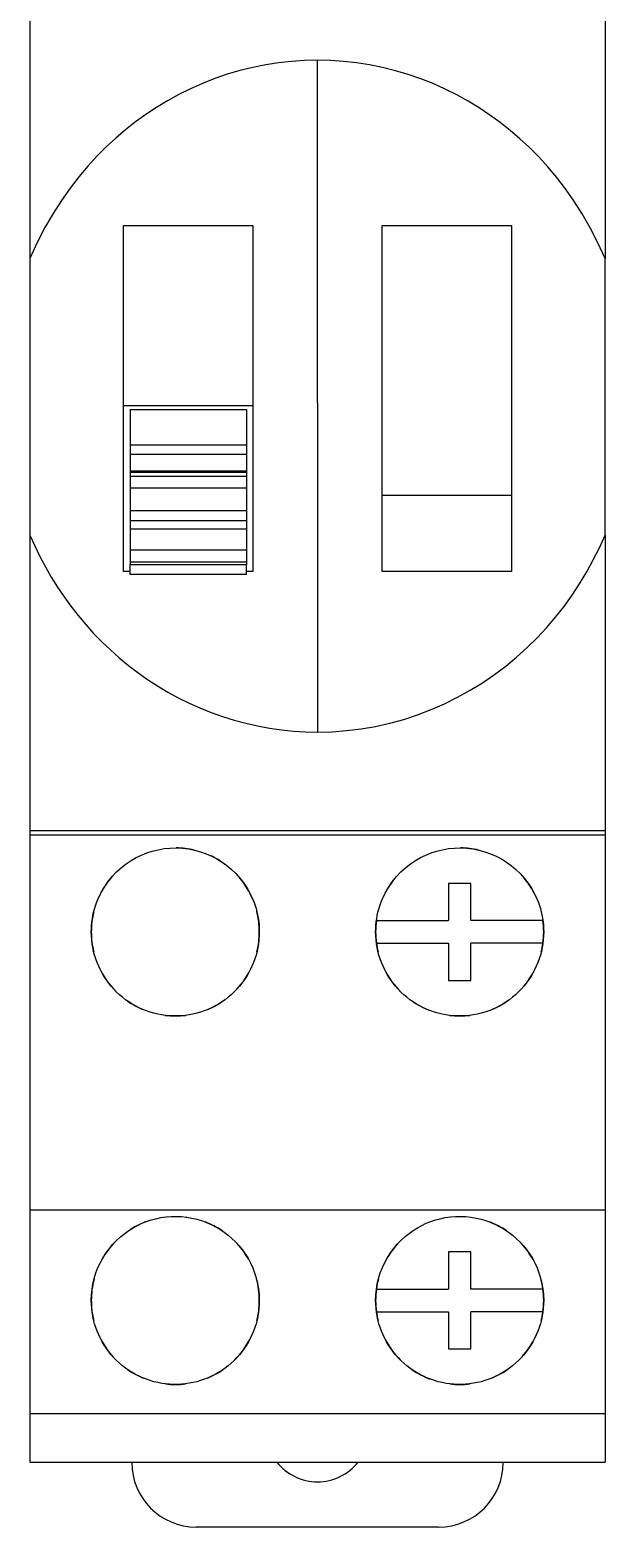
# Model space of a CAD drawing. Header units: millimetres. Extents: x 1019 to 1519, y 1262 to 1448.
# Drawn here: x 1229.064 to 1230.844, y 1263.602 to 1268.233 of the extents above; entities that cross this region are included whole.
import ezdxf

# ---------------------------------------------------------------- set-up
doc = ezdxf.new("R2010")
doc.units = ezdxf.units.MM

msp = doc.modelspace()

# ---------------------------------------------------------------- linework, layer by layer
for p, q in [((1229.0643, 1268.3583), (1229.0643, 1267.5262)), ((1230.8443, 1268.3583), (1230.8443, 1267.5262)), ((1229.7144, 1268.1078), (1229.6752, 1268.0962)), ((1229.7541, 1268.1176), (1229.7144, 1268.1078)), ((1229.7941, 1268.1256), (1229.7541, 1268.1176)), ((1229.8341, 1268.1318), (1229.7941, 1268.1256)), ((1229.8741, 1268.1362), (1229.8341, 1268.1318)), ((1229.9142, 1268.1389), (1229.8741, 1268.1362)), ((1229.9543, 1268.1398), (1229.9142, 1268.1389)), ((1229.9947, 1268.1389), (1229.9543, 1268.1398)), ((1229.9543, 1267.08), (1229.9543, 1268.1398)), ((1230.035, 1268.1362), (1229.9947, 1268.1389)), ((1230.0753, 1268.1317), (1230.035, 1268.1362)), ((1230.1155, 1268.1254), (1230.0753, 1268.1317)), ((1230.1557, 1268.1173), (1230.1155, 1268.1254)), ((1230.1956, 1268.1074), (1230.1557, 1268.1173)), ((1230.2351, 1268.0957), (1230.1956, 1268.1074)), ((1229.5987, 1268.0681), (1229.5616, 1268.0516)), ((1229.6366, 1268.083), (1229.5987, 1268.0681)), ((1229.6752, 1268.0962), (1229.6366, 1268.083)), ((1230.2738, 1268.0823), (1230.2351, 1268.0957)), ((1230.3119, 1268.0673), (1230.2738, 1268.0823)), ((1230.3491, 1268.0507), (1230.3119, 1268.0673)), ((1229.4902, 1268.0144), (1229.4561, 1267.9937)), ((1229.5254, 1268.0337), (1229.4902, 1268.0144)), ((1229.5616, 1268.0516), (1229.5254, 1268.0337)), ((1230.3854, 1268.0326), (1230.3491, 1268.0507)), ((1230.4207, 1268.0131), (1230.3854, 1268.0326)), ((1230.4548, 1267.9923), (1230.4207, 1268.0131)), ((1229.4231, 1267.9719), (1229.3912, 1267.9488)), ((1229.4561, 1267.9937), (1229.4231, 1267.9719)), ((1230.4879, 1267.9703), (1230.4548, 1267.9923)), ((1230.5198, 1267.9471), (1230.4879, 1267.9703)), ((1229.3602, 1267.9245), (1229.33, 1267.8987)), ((1229.3912, 1267.9488), (1229.3602, 1267.9245)), ((1230.5508, 1267.9226), (1230.5198, 1267.9471)), ((1230.5809, 1267.8968), (1230.5508, 1267.9226)), ((1229.3006, 1267.8715), (1229.2717, 1267.8426)), ((1229.33, 1267.8987), (1229.3006, 1267.8715)), ((1230.6102, 1267.8695), (1230.5809, 1267.8968)), ((1229.2717, 1267.8426), (1229.2434, 1267.8118)), ((1230.6389, 1267.8405), (1230.6102, 1267.8695)), ((1230.6671, 1267.8097), (1230.6389, 1267.8405)), ((1229.2156, 1267.779), (1229.1884, 1267.7438)), ((1229.2434, 1267.8118), (1229.2156, 1267.779)), ((1230.6947, 1267.7769), (1230.6671, 1267.8097)), ((1229.1884, 1267.7438), (1229.1618, 1267.7061)), ((1230.7217, 1267.7419), (1230.6947, 1267.7769)), ((1230.7481, 1267.7044), (1230.7217, 1267.7419)), ((1229.1618, 1267.7061), (1229.1358, 1267.6657)), ((1230.7738, 1267.6642), (1230.7481, 1267.7044)), ((1229.1358, 1267.6657), (1229.1107, 1267.6222)), ((1230.7985, 1267.6211), (1230.7738, 1267.6642)), ((1229.1107, 1267.6222), (1229.0868, 1267.5758)), ((1229.3543, 1266.5583), (1229.3543, 1267.6283)), ((1229.3543, 1267.6283), (1229.7543, 1267.6283)), ((1229.7543, 1267.6283), (1229.7543, 1266.5583)), ((1230.1543, 1266.5583), (1230.1543, 1267.6283)), ((1230.1543, 1267.6283), (1230.5544, 1267.6283)), ((1230.5544, 1267.6283), (1230.5544, 1266.5583)), ((1230.8222, 1267.5751), (1230.7985, 1267.6211)), ((1229.0868, 1267.5758), (1229.0643, 1267.5262)), ((1230.8443, 1267.5262), (1230.8222, 1267.5751)), ((1229.0643, 1267.5262), (1229.0643, 1266.6708)), ((1230.8443, 1266.6708), (1230.8443, 1267.5262)), ((1229.3543, 1267.0718), (1229.7543, 1267.0718)), ((1229.3743, 1267.0595), (1229.7343, 1267.0595)), ((1229.3743, 1267.0595), (1229.3743, 1267.055)), ((1229.3743, 1267.055), (1229.3743, 1267.0505)), ((1229.3743, 1267.0505), (1229.3743, 1267.046)), ((1229.3743, 1267.046), (1229.3743, 1267.0415)), ((1229.3743, 1267.0415), (1229.3743, 1267.037)), ((1229.3743, 1267.037), (1229.3743, 1267.0326)), ((1229.7343, 1267.0595), (1229.7343, 1267.055)), ((1229.7343, 1267.055), (1229.7343, 1267.0505)), ((1229.7343, 1267.0505), (1229.7343, 1267.046)), ((1229.7343, 1267.046), (1229.7343, 1267.0415)), ((1229.7343, 1267.0415), (1229.7343, 1267.037)), ((1229.7343, 1267.037), (1229.7343, 1267.0326)), ((1229.9543, 1267.08), (1229.9543, 1266.0616)), ((1229.3743, 1267.0326), (1229.3743, 1267.0281)), ((1229.3743, 1267.0281), (1229.3743, 1267.0237)), ((1229.3743, 1267.0237), (1229.3743, 1267.0194)), ((1229.3743, 1267.0194), (1229.3743, 1267.0151)), ((1229.3743, 1267.0151), (1229.3743, 1267.0109)), ((1229.3743, 1267.0109), (1229.3743, 1267.0068)), ((1229.3743, 1267.0068), (1229.3743, 1267.0028)), ((1229.3743, 1267.0028), (1229.3743, 1266.9988)), ((1229.3743, 1266.9988), (1229.3743, 1266.995)), ((1229.3743, 1266.995), (1229.3743, 1266.9913)), ((1229.3743, 1266.9913), (1229.3743, 1266.9876)), ((1229.7343, 1267.0326), (1229.7343, 1267.0281)), ((1229.7343, 1267.0281), (1229.7343, 1267.0237)), ((1229.7343, 1267.0237), (1229.7343, 1267.0194)), ((1229.7343, 1267.0194), (1229.7343, 1267.0151)), ((1229.7343, 1267.0151), (1229.7343, 1267.0109)), ((1229.7343, 1267.0109), (1229.7343, 1267.0068)), ((1229.7343, 1267.0068), (1229.7343, 1267.0028)), ((1229.7343, 1267.0028), (1229.7343, 1266.9988)), ((1229.7343, 1266.9988), (1229.7343, 1266.995)), ((1229.7343, 1266.995), (1229.7343, 1266.9913)), ((1229.7343, 1266.9913), (1229.7343, 1266.9876)), ((1229.3743, 1266.9876), (1229.3743, 1266.9841)), ((1229.3743, 1266.9841), (1229.3743, 1266.9808)), ((1229.3743, 1266.9808), (1229.3743, 1266.9775)), ((1229.3743, 1266.9775), (1229.3743, 1266.9745)), ((1229.3743, 1266.9745), (1229.3743, 1266.9715)), ((1229.3743, 1266.9715), (1229.3743, 1266.9688)), ((1229.3743, 1266.9688), (1229.3743, 1266.9662)), ((1229.3743, 1266.9662), (1229.3743, 1266.9637)), ((1229.3743, 1266.9637), (1229.3743, 1266.9615)), ((1229.3743, 1266.9615), (1229.3743, 1266.9594)), ((1229.3743, 1266.9594), (1229.3743, 1266.9575)), ((1229.3743, 1266.9575), (1229.3743, 1266.9558)), ((1229.3743, 1266.9558), (1229.3743, 1266.9542)), ((1229.3743, 1266.9542), (1229.3743, 1266.9529)), ((1229.3743, 1266.9529), (1229.3743, 1266.9518)), ((1229.3743, 1266.9518), (1229.3743, 1266.9508)), ((1229.3743, 1266.9508), (1229.3743, 1266.9501)), ((1229.3743, 1266.9501), (1229.3743, 1266.9496)), ((1229.3743, 1266.9496), (1229.7343, 1266.9496)), ((1229.3743, 1266.9496), (1229.3743, 1266.9216)), ((1229.7343, 1266.9876), (1229.7343, 1266.9841)), ((1229.7343, 1266.9841), (1229.7343, 1266.9808)), ((1229.7343, 1266.9808), (1229.7343, 1266.9775)), ((1229.7343, 1266.9775), (1229.7343, 1266.9745)), ((1229.7343, 1266.9745), (1229.7343, 1266.9715)), ((1229.7343, 1266.9715), (1229.7343, 1266.9688)), ((1229.7343, 1266.9688), (1229.7343, 1266.9662)), ((1229.7343, 1266.9662), (1229.7343, 1266.9637)), ((1229.7343, 1266.9637), (1229.7343, 1266.9615)), ((1229.7343, 1266.9615), (1229.7343, 1266.9594)), ((1229.7343, 1266.9594), (1229.7343, 1266.9575)), ((1229.7343, 1266.9575), (1229.7343, 1266.9558)), ((1229.7343, 1266.9558), (1229.7343, 1266.9542)), ((1229.7343, 1266.9542), (1229.7343, 1266.9529)), ((1229.7343, 1266.9529), (1229.7343, 1266.9518)), ((1229.7343, 1266.9518), (1229.7343, 1266.9508)), ((1229.7343, 1266.9508), (1229.7343, 1266.9501)), ((1229.7343, 1266.9501), (1229.7343, 1266.9496)), ((1229.7343, 1266.9496), (1229.7343, 1266.9216)), ((1229.3743, 1266.9216), (1229.7343, 1266.9216)), ((1229.3743, 1266.9216), (1229.3743, 1266.8694)), ((1229.7343, 1266.9216), (1229.7343, 1266.8694)), ((1229.3743, 1266.8694), (1229.3743, 1266.866)), ((1229.3743, 1266.8694), (1229.7343, 1266.8694)), ((1229.3743, 1266.866), (1229.3743, 1266.8658)), ((1229.3743, 1266.866), (1229.7343, 1266.866)), ((1229.3743, 1266.8658), (1229.3743, 1266.8656)), ((1229.3743, 1266.8656), (1229.3743, 1266.8653)), ((1229.3743, 1266.8653), (1229.3743, 1266.865)), ((1229.3743, 1266.865), (1229.3743, 1266.8646)), ((1229.3743, 1266.8646), (1229.3743, 1266.8641)), ((1229.3743, 1266.8641), (1229.3743, 1266.8636)), ((1229.3743, 1266.8636), (1229.3743, 1266.863)), ((1229.3743, 1266.863), (1229.3743, 1266.8624)), ((1229.3743, 1266.8624), (1229.3743, 1266.8617)), ((1229.3743, 1266.8617), (1229.3743, 1266.8609)), ((1229.3743, 1266.8609), (1229.3743, 1266.8601)), ((1229.3743, 1266.8601), (1229.3743, 1266.8593)), ((1229.3743, 1266.8593), (1229.3743, 1266.8584)), ((1229.3743, 1266.8584), (1229.3743, 1266.8575)), ((1229.3743, 1266.8575), (1229.3743, 1266.8565)), ((1229.3743, 1266.8565), (1229.3743, 1266.8555)), ((1229.3743, 1266.8555), (1229.3743, 1266.8544)), ((1229.3743, 1266.8544), (1229.3743, 1266.8533)), ((1229.3743, 1266.8533), (1229.3743, 1266.8516)), ((1229.3743, 1266.8533), (1229.7343, 1266.8533)), ((1229.3743, 1266.8516), (1229.3743, 1266.8498)), ((1229.7343, 1266.8694), (1229.7343, 1266.866)), ((1229.7343, 1266.866), (1229.7343, 1266.8658)), ((1229.7343, 1266.8658), (1229.7343, 1266.8656)), ((1229.7343, 1266.8656), (1229.7343, 1266.8653)), ((1229.7343, 1266.8653), (1229.7343, 1266.865)), ((1229.7343, 1266.865), (1229.7343, 1266.8646)), ((1229.7343, 1266.8646), (1229.7343, 1266.8641)), ((1229.7343, 1266.8641), (1229.7343, 1266.8636)), ((1229.7343, 1266.8636), (1229.7343, 1266.863)), ((1229.7343, 1266.863), (1229.7343, 1266.8624)), ((1229.7343, 1266.8624), (1229.7343, 1266.8617)), ((1229.7343, 1266.8617), (1229.7343, 1266.8609)), ((1229.7343, 1266.8609), (1229.7343, 1266.8601)), ((1229.7343, 1266.8601), (1229.7343, 1266.8593)), ((1229.7343, 1266.8593), (1229.7343, 1266.8584)), ((1229.7343, 1266.8584), (1229.7343, 1266.8575)), ((1229.7343, 1266.8575), (1229.7343, 1266.8565)), ((1229.7343, 1266.8565), (1229.7343, 1266.8555)), ((1229.7343, 1266.8555), (1229.7343, 1266.8544)), ((1229.7343, 1266.8544), (1229.7343, 1266.8533)), ((1229.7343, 1266.8533), (1229.7343, 1266.8516)), ((1229.7343, 1266.8516), (1229.7343, 1266.8498)), ((1229.3743, 1266.8498), (1229.3743, 1266.8479)), ((1229.3743, 1266.8479), (1229.3743, 1266.8459)), ((1229.3743, 1266.8459), (1229.3743, 1266.8439)), ((1229.3743, 1266.8439), (1229.3743, 1266.8419)), ((1229.3743, 1266.8419), (1229.3743, 1266.8398)), ((1229.3743, 1266.8398), (1229.3743, 1266.8378)), ((1229.3743, 1266.8378), (1229.3743, 1266.8357)), ((1229.3743, 1266.8357), (1229.3743, 1266.8336)), ((1229.3743, 1266.8336), (1229.3743, 1266.8316)), ((1229.3743, 1266.8316), (1229.3743, 1266.8295)), ((1229.3743, 1266.8295), (1229.3743, 1266.8275)), ((1229.3743, 1266.8275), (1229.3743, 1266.8256)), ((1229.3743, 1266.8256), (1229.3743, 1266.8237)), ((1229.3743, 1266.8237), (1229.3743, 1266.8218)), ((1229.3743, 1266.8218), (1229.3743, 1266.82)), ((1229.3743, 1266.82), (1229.3743, 1266.8183)), ((1229.3743, 1266.8183), (1229.3743, 1266.8167)), ((1229.3743, 1266.8167), (1229.3743, 1266.7474)), ((1229.3743, 1266.8167), (1229.7343, 1266.8167)), ((1229.7343, 1266.8498), (1229.7343, 1266.8479)), ((1229.7343, 1266.8479), (1229.7343, 1266.8459)), ((1229.7343, 1266.8459), (1229.7343, 1266.8439)), ((1229.7343, 1266.8439), (1229.7343, 1266.8419)), ((1229.7343, 1266.8419), (1229.7343, 1266.8398)), ((1229.7343, 1266.8398), (1229.7343, 1266.8378)), ((1229.7343, 1266.8378), (1229.7343, 1266.8357)), ((1229.7343, 1266.8357), (1229.7343, 1266.8336)), ((1229.7343, 1266.8336), (1229.7343, 1266.8316)), ((1229.7343, 1266.8316), (1229.7343, 1266.8295)), ((1229.7343, 1266.8295), (1229.7343, 1266.8275)), ((1229.7343, 1266.8275), (1229.7343, 1266.8256)), ((1229.7343, 1266.8256), (1229.7343, 1266.8237)), ((1229.7343, 1266.8237), (1229.7343, 1266.8218)), ((1229.7343, 1266.8218), (1229.7343, 1266.82)), ((1229.7343, 1266.82), (1229.7343, 1266.8183)), ((1229.7343, 1266.8183), (1229.7343, 1266.8167)), ((1229.7343, 1266.8167), (1229.7343, 1266.7474)), ((1230.5544, 1266.7933), (1230.1543, 1266.7933)), ((1229.3743, 1266.7474), (1229.3743, 1266.7164)), ((1229.3743, 1266.7474), (1229.7343, 1266.7474)), ((1229.3743, 1266.7164), (1229.3743, 1266.7144)), ((1229.3743, 1266.7164), (1229.7343, 1266.7164)), ((1229.3743, 1266.7144), (1229.3743, 1266.7123)), ((1229.7343, 1266.7474), (1229.7343, 1266.7164)), ((1229.7343, 1266.7164), (1229.7343, 1266.7144)), ((1229.7343, 1266.7144), (1229.7343, 1266.7123)), ((1229.0643, 1266.6708), (1229.0643, 1265.7575)), ((1229.0643, 1266.6708), (1229.0792, 1266.6375)), ((1229.3743, 1266.7123), (1229.3743, 1266.7103)), ((1229.3743, 1266.7103), (1229.3743, 1266.7084)), ((1229.3743, 1266.7084), (1229.3743, 1266.7064)), ((1229.3743, 1266.7064), (1229.3743, 1266.7046)), ((1229.3743, 1266.7046), (1229.3743, 1266.7028)), ((1229.3743, 1266.7028), (1229.3743, 1266.7011)), ((1229.3743, 1266.7011), (1229.3743, 1266.6995)), ((1229.3743, 1266.6995), (1229.3743, 1266.698)), ((1229.3743, 1266.698), (1229.3743, 1266.6966)), ((1229.3743, 1266.6966), (1229.3743, 1266.6953)), ((1229.3743, 1266.6953), (1229.3743, 1266.6941)), ((1229.3743, 1266.6941), (1229.3743, 1266.6931)), ((1229.3743, 1266.6931), (1229.3743, 1266.6921)), ((1229.3743, 1266.6921), (1229.3743, 1266.6913)), ((1229.3743, 1266.6913), (1229.3743, 1266.6906)), ((1229.3743, 1266.6906), (1229.3743, 1266.6901)), ((1229.3743, 1266.6901), (1229.3743, 1266.6897)), ((1229.3743, 1266.6897), (1229.3743, 1266.6249)), ((1229.3743, 1266.6897), (1229.7343, 1266.6897)), ((1229.7343, 1266.7123), (1229.7343, 1266.7103)), ((1229.7343, 1266.7103), (1229.7343, 1266.7084)), ((1229.7343, 1266.7084), (1229.7343, 1266.7064)), ((1229.7343, 1266.7064), (1229.7343, 1266.7046)), ((1229.7343, 1266.7046), (1229.7343, 1266.7028)), ((1229.7343, 1266.7028), (1229.7343, 1266.7011)), ((1229.7343, 1266.7011), (1229.7343, 1266.6995)), ((1229.7343, 1266.6995), (1229.7343, 1266.698)), ((1229.7343, 1266.698), (1229.7343, 1266.6966)), ((1229.7343, 1266.6966), (1229.7343, 1266.6953)), ((1229.7343, 1266.6953), (1229.7343, 1266.6941)), ((1229.7343, 1266.6941), (1229.7343, 1266.6931)), ((1229.7343, 1266.6931), (1229.7343, 1266.6921)), ((1229.7343, 1266.6921), (1229.7343, 1266.6913)), ((1229.7343, 1266.6913), (1229.7343, 1266.6906)), ((1229.7343, 1266.6906), (1229.7343, 1266.6901)), ((1229.7343, 1266.6901), (1229.7343, 1266.6897)), ((1229.7343, 1266.6897), (1229.7343, 1266.6249)), ((1230.8269, 1266.6319), (1230.8443, 1266.6708)), ((1230.8443, 1266.6708), (1230.8443, 1265.7575)), ((1229.0792, 1266.6375), (1229.0951, 1266.6048)), ((1229.3743, 1266.6249), (1229.3743, 1266.6231)), ((1229.3743, 1266.6249), (1229.7343, 1266.6249)), ((1229.3743, 1266.6231), (1229.3743, 1266.6212)), ((1229.3743, 1266.6212), (1229.3743, 1266.6192)), ((1229.7343, 1266.6249), (1229.7343, 1266.6231)), ((1229.7343, 1266.6231), (1229.7343, 1266.6212)), ((1229.7343, 1266.6212), (1229.7343, 1266.6192)), ((1230.8079, 1266.5938), (1230.8269, 1266.6319)), ((1229.0951, 1266.6048), (1229.1121, 1266.5726)), ((1229.3743, 1266.6192), (1229.3743, 1266.6172)), ((1229.3743, 1266.6172), (1229.3743, 1266.6152)), ((1229.3743, 1266.6152), (1229.3743, 1266.6131)), ((1229.3743, 1266.6131), (1229.3743, 1266.6111)), ((1229.3743, 1266.6111), (1229.3743, 1266.609)), ((1229.3743, 1266.609), (1229.3743, 1266.6069)), ((1229.3743, 1266.6069), (1229.3743, 1266.6049)), ((1229.3743, 1266.6049), (1229.3743, 1266.6028)), ((1229.3743, 1266.6028), (1229.3743, 1266.6008)), ((1229.3743, 1266.6008), (1229.3743, 1266.5989)), ((1229.3743, 1266.5989), (1229.3743, 1266.597)), ((1229.3743, 1266.597), (1229.3743, 1266.5951)), ((1229.3743, 1266.5951), (1229.3743, 1266.5933)), ((1229.3743, 1266.5933), (1229.3743, 1266.5916)), ((1229.3743, 1266.5916), (1229.3743, 1266.59)), ((1229.3743, 1266.59), (1229.3743, 1266.5885)), ((1229.3743, 1266.5885), (1229.3743, 1266.5876)), ((1229.3743, 1266.5885), (1229.7343, 1266.5885)), ((1229.3743, 1266.5876), (1229.3743, 1266.5867)), ((1229.3743, 1266.5867), (1229.3743, 1266.5859)), ((1229.3743, 1266.5859), (1229.3743, 1266.5851)), ((1229.3743, 1266.5851), (1229.3743, 1266.5843)), ((1229.3743, 1266.5843), (1229.3743, 1266.5836)), ((1229.3743, 1266.5836), (1229.3743, 1266.583)), ((1229.3743, 1266.583), (1229.3743, 1266.5824)), ((1229.3743, 1266.5824), (1229.3743, 1266.5819)), ((1229.3743, 1266.5819), (1229.3743, 1266.5815)), ((1229.3743, 1266.5815), (1229.3743, 1266.5811)), ((1229.3743, 1266.5811), (1229.3743, 1266.5807)), ((1229.3743, 1266.5807), (1229.3743, 1266.5804)), ((1229.3743, 1266.5804), (1229.3743, 1266.5802)), ((1229.3743, 1266.5802), (1229.3743, 1266.5801)), ((1229.3743, 1266.5801), (1229.3743, 1266.58)), ((1229.3743, 1266.5491), (1229.3743, 1266.58)), ((1229.3743, 1266.58), (1229.3743, 1266.58)), ((1229.3743, 1266.58), (1229.4193, 1266.58)), ((1229.4193, 1266.58), (1229.4643, 1266.58)), ((1229.4643, 1266.58), (1229.5093, 1266.58)), ((1229.5093, 1266.58), (1229.5543, 1266.58)), ((1229.5543, 1266.58), (1229.5993, 1266.58)), ((1229.5993, 1266.58), (1229.6443, 1266.58)), ((1229.6443, 1266.58), (1229.6893, 1266.58)), ((1229.6893, 1266.58), (1229.7343, 1266.58)), ((1229.7343, 1266.6192), (1229.7343, 1266.6172)), ((1229.7343, 1266.6172), (1229.7343, 1266.6152)), ((1229.7343, 1266.6152), (1229.7343, 1266.6131)), ((1229.7343, 1266.6131), (1229.7343, 1266.6111)), ((1229.7343, 1266.6111), (1229.7343, 1266.609)), ((1229.7343, 1266.609), (1229.7343, 1266.6069)), ((1229.7343, 1266.6069), (1229.7343, 1266.6049)), ((1229.7343, 1266.6049), (1229.7343, 1266.6028)), ((1229.7343, 1266.6028), (1229.7343, 1266.6008)), ((1229.7343, 1266.6008), (1229.7343, 1266.5989)), ((1229.7343, 1266.5989), (1229.7343, 1266.597)), ((1229.7343, 1266.597), (1229.7343, 1266.5951)), ((1229.7343, 1266.5951), (1229.7343, 1266.5933)), ((1229.7343, 1266.5933), (1229.7343, 1266.5916)), ((1229.7343, 1266.5916), (1229.7343, 1266.59)), ((1229.7343, 1266.59), (1229.7343, 1266.5885)), ((1229.7343, 1266.5885), (1229.7343, 1266.5876)), ((1229.7343, 1266.5876), (1229.7343, 1266.5867)), ((1229.7343, 1266.5867), (1229.7343, 1266.5859)), ((1229.7343, 1266.5859), (1229.7343, 1266.5851)), ((1229.7343, 1266.5851), (1229.7343, 1266.5843)), ((1229.7343, 1266.5843), (1229.7343, 1266.5836)), ((1229.7343, 1266.5836), (1229.7343, 1266.583)), ((1229.7343, 1266.583), (1229.7343, 1266.5824)), ((1229.7343, 1266.5824), (1229.7343, 1266.5819)), ((1229.7343, 1266.5819), (1229.7343, 1266.5815)), ((1229.7343, 1266.5815), (1229.7343, 1266.5811)), ((1229.7343, 1266.5811), (1229.7343, 1266.5807)), ((1229.7343, 1266.5807), (1229.7343, 1266.5804)), ((1229.7343, 1266.5804), (1229.7343, 1266.5802)), ((1229.7343, 1266.5802), (1229.7343, 1266.5801)), ((1229.7343, 1266.5801), (1229.7343, 1266.58)), ((1229.7343, 1266.58), (1229.7343, 1266.58)), ((1229.7343, 1266.5491), (1229.7343, 1266.58)), ((1230.7875, 1266.5567), (1230.8079, 1266.5938)), ((1229.1121, 1266.5726), (1229.1303, 1266.5411)), ((1229.1303, 1266.5411), (1229.1496, 1266.5102)), ((1229.3743, 1266.5583), (1229.3543, 1266.5583)), ((1229.7343, 1266.5491), (1229.3743, 1266.5491)), ((1229.7543, 1266.5583), (1229.7343, 1266.5583)), ((1230.5544, 1266.5583), (1230.1543, 1266.5583)), ((1230.7656, 1266.5203), (1230.7875, 1266.5567)), ((1229.1496, 1266.5102), (1229.1699, 1266.48)), ((1230.7173, 1266.4504), (1230.7422, 1266.4849)), ((1230.7422, 1266.4849), (1230.7656, 1266.5203)), ((1229.1699, 1266.48), (1229.1913, 1266.4505)), ((1229.1913, 1266.4505), (1229.2137, 1266.4218)), ((1230.691, 1266.4169), (1230.7173, 1266.4504)), ((1229.2137, 1266.4218), (1229.2371, 1266.3939)), ((1229.2371, 1266.3939), (1229.2616, 1266.3668)), ((1230.6632, 1266.3844), (1230.691, 1266.4169)), ((1229.2616, 1266.3668), (1229.287, 1266.3407)), ((1230.603, 1266.3227), (1230.6339, 1266.353)), ((1230.6339, 1266.353), (1230.6632, 1266.3844)), ((1229.287, 1266.3407), (1229.3134, 1266.3154)), ((1229.3134, 1266.3154), (1229.3408, 1266.2911)), ((1230.5707, 1266.2936), (1230.603, 1266.3227)), ((1229.3408, 1266.2911), (1229.369, 1266.2679)), ((1229.369, 1266.2679), (1229.3982, 1266.2456)), ((1230.5017, 1266.2393), (1230.537, 1266.2657)), ((1230.537, 1266.2657), (1230.5707, 1266.2936)), ((1229.3982, 1266.2456), (1229.4283, 1266.2244)), ((1229.4283, 1266.2244), (1229.4592, 1266.2043)), ((1229.4592, 1266.2043), (1229.4909, 1266.1854)), ((1230.427, 1266.1908), (1230.465, 1266.2142)), ((1230.465, 1266.2142), (1230.5017, 1266.2393)), ((1229.4909, 1266.1854), (1229.5234, 1266.1677)), ((1229.5234, 1266.1677), (1229.5567, 1266.1512)), ((1230.3474, 1266.149), (1230.3878, 1266.169)), ((1230.3878, 1266.169), (1230.427, 1266.1908)), ((1229.5567, 1266.1512), (1229.5906, 1266.136)), ((1229.5906, 1266.136), (1229.6252, 1266.1221)), ((1229.6252, 1266.1221), (1229.6603, 1266.1096)), ((1230.2212, 1266.1009), (1230.264, 1266.115)), ((1230.264, 1266.115), (1230.3061, 1266.131)), ((1230.3061, 1266.131), (1230.3474, 1266.149)), ((1229.6603, 1266.1096), (1229.696, 1266.0984)), ((1229.696, 1266.0984), (1229.7321, 1266.0887)), ((1229.7321, 1266.0887), (1229.7686, 1266.0805)), ((1229.7686, 1266.0805), (1229.8055, 1266.0737)), ((1229.8055, 1266.0737), (1229.8425, 1266.0684)), ((1229.8425, 1266.0684), (1229.8797, 1266.0647)), ((1229.8797, 1266.0647), (1229.917, 1266.0624)), ((1229.9995, 1266.0627), (1230.0444, 1266.066)), ((1230.0444, 1266.066), (1230.0891, 1266.0715)), ((1230.0891, 1266.0715), (1230.1336, 1266.0792)), ((1230.1336, 1266.0792), (1230.1777, 1266.089)), ((1230.1777, 1266.089), (1230.2212, 1266.1009)), ((1229.917, 1266.0624), (1229.9543, 1266.0616)), ((1229.9543, 1266.0616), (1229.9995, 1266.0627)), ((1229.0643, 1265.7575), (1229.0643, 1265.7433)), ((1229.0643, 1265.7575), (1230.8443, 1265.7575)), ((1229.0643, 1265.7433), (1229.0643, 1265.5433)), ((1229.0643, 1265.7433), (1230.8443, 1265.7433)), ((1230.8443, 1265.7575), (1230.8443, 1265.7433)), ((1230.8443, 1265.7433), (1230.8443, 1265.5433)), ((1229.443, 1265.6933), (1229.4608, 1265.6977)), ((1229.4608, 1265.6977), (1229.4794, 1265.7009)), ((1229.4794, 1265.7009), (1229.4984, 1265.7028)), ((1229.4984, 1265.7028), (1229.5175, 1265.7033)), ((1229.5175, 1265.7033), (1229.5365, 1265.7024)), ((1229.5365, 1265.7024), (1229.5553, 1265.7001)), ((1229.5553, 1265.7001), (1229.5738, 1265.6964)), ((1229.5738, 1265.6964), (1229.592, 1265.6914)), ((1230.323, 1265.6933), (1230.3408, 1265.6977)), ((1230.3408, 1265.6977), (1230.3594, 1265.7009)), ((1230.3594, 1265.7009), (1230.3784, 1265.7028)), ((1230.3784, 1265.7028), (1230.3975, 1265.7033)), ((1230.3975, 1265.7033), (1230.4165, 1265.7024)), ((1230.4165, 1265.7024), (1230.4353, 1265.7001)), ((1230.4353, 1265.7001), (1230.4538, 1265.6964)), ((1230.4538, 1265.6964), (1230.472, 1265.6914)), ((1229.3473, 1265.6425), (1229.3625, 1265.6543)), ((1229.3625, 1265.6543), (1229.3779, 1265.6646)), ((1229.3779, 1265.6646), (1229.3934, 1265.6735)), ((1229.3934, 1265.6735), (1229.4094, 1265.6812)), ((1229.4094, 1265.6812), (1229.4259, 1265.6878)), ((1229.4259, 1265.6878), (1229.443, 1265.6933)), ((1229.592, 1265.6914), (1229.6098, 1265.6851)), ((1229.6098, 1265.6851), (1229.6269, 1265.6777)), ((1229.6269, 1265.6777), (1229.6433, 1265.6691)), ((1229.6433, 1265.6691), (1229.6589, 1265.6594)), ((1229.6589, 1265.6594), (1229.6739, 1265.6486)), ((1229.6739, 1265.6486), (1229.6882, 1265.6366)), ((1230.2273, 1265.6425), (1230.2425, 1265.6543)), ((1230.2425, 1265.6543), (1230.2579, 1265.6646)), ((1230.2579, 1265.6646), (1230.2734, 1265.6735)), ((1230.2734, 1265.6735), (1230.2894, 1265.6812)), ((1230.2894, 1265.6812), (1230.3059, 1265.6878)), ((1230.3059, 1265.6878), (1230.323, 1265.6933)), ((1230.472, 1265.6914), (1230.4898, 1265.6851)), ((1230.4898, 1265.6851), (1230.5069, 1265.6777)), ((1230.5069, 1265.6777), (1230.5233, 1265.6691)), ((1230.5233, 1265.6691), (1230.5389, 1265.6594)), ((1230.5389, 1265.6594), (1230.5539, 1265.6486)), ((1230.5539, 1265.6486), (1230.5682, 1265.6366)), ((1229.3057, 1265.5985), (1229.3186, 1265.6145)), ((1229.3186, 1265.6145), (1229.3326, 1265.6292)), ((1229.3326, 1265.6292), (1229.3473, 1265.6425)), ((1229.6882, 1265.6366), (1229.7017, 1265.6235)), ((1229.7017, 1265.6235), (1229.7143, 1265.6095)), ((1229.7143, 1265.6095), (1229.7259, 1265.5945)), ((1230.1857, 1265.5985), (1230.1986, 1265.6145)), ((1230.1986, 1265.6145), (1230.2126, 1265.6292)), ((1230.2126, 1265.6292), (1230.2273, 1265.6425)), ((1230.5682, 1265.6366), (1230.5817, 1265.6235)), ((1230.5817, 1265.6235), (1230.5943, 1265.6095)), ((1230.5943, 1265.6095), (1230.6059, 1265.5945)), ((1229.2744, 1265.5433), (1229.2834, 1265.5628)), ((1229.2834, 1265.5628), (1229.2939, 1265.5812)), ((1229.2939, 1265.5812), (1229.3057, 1265.5985)), ((1229.7259, 1265.5945), (1229.7364, 1265.5785)), ((1229.7364, 1265.5785), (1229.7459, 1265.5615)), ((1229.7459, 1265.5615), (1229.7543, 1265.5433)), ((1230.1544, 1265.5433), (1230.1634, 1265.5628)), ((1230.1634, 1265.5628), (1230.1739, 1265.5812)), ((1230.1739, 1265.5812), (1230.1857, 1265.5985)), ((1230.3593, 1265.5933), (1230.3593, 1265.4783)), ((1230.4293, 1265.5933), (1230.3593, 1265.5933)), ((1230.4293, 1265.4783), (1230.4293, 1265.5933)), ((1230.6059, 1265.5945), (1230.6164, 1265.5785)), ((1230.6164, 1265.5785), (1230.6259, 1265.5615)), ((1230.6259, 1265.5615), (1230.6343, 1265.5433)), ((1229.0643, 1265.5433), (1229.0643, 1264.5833)), ((1229.2615, 1265.504), (1229.2642, 1265.514)), ((1229.2642, 1265.514), (1229.2672, 1265.5239)), ((1229.2672, 1265.5239), (1229.2706, 1265.5336)), ((1229.2706, 1265.5336), (1229.2744, 1265.5433)), ((1229.7543, 1265.5433), (1229.7579, 1265.5342)), ((1229.7579, 1265.5342), (1229.7612, 1265.525)), ((1229.7612, 1265.525), (1229.7641, 1265.5155)), ((1229.7641, 1265.5155), (1229.7667, 1265.5058)), ((1230.1415, 1265.504), (1230.1442, 1265.514)), ((1230.1442, 1265.514), (1230.1472, 1265.5239)), ((1230.1472, 1265.5239), (1230.1506, 1265.5336)), ((1230.1506, 1265.5336), (1230.1544, 1265.5433)), ((1230.6343, 1265.5433), (1230.6379, 1265.5342)), ((1230.6379, 1265.5342), (1230.6412, 1265.525)), ((1230.6412, 1265.525), (1230.6441, 1265.5155)), ((1230.6441, 1265.5155), (1230.6467, 1265.5058)), ((1230.8443, 1265.5433), (1230.8443, 1264.5833)), ((1229.2545, 1265.4536), (1229.2551, 1265.4638)), ((1229.2551, 1265.4638), (1229.2561, 1265.474)), ((1229.2561, 1265.474), (1229.2575, 1265.484)), ((1229.2575, 1265.484), (1229.2593, 1265.4941)), ((1229.2593, 1265.4941), (1229.2615, 1265.504)), ((1229.7667, 1265.5058), (1229.769, 1265.4959)), ((1229.769, 1265.4959), (1229.7709, 1265.4858)), ((1229.7709, 1265.4858), (1229.7724, 1265.4755)), ((1229.7724, 1265.4755), (1229.7734, 1265.465)), ((1229.7734, 1265.465), (1229.7741, 1265.4542)), ((1230.1345, 1265.4536), (1230.1351, 1265.4638)), ((1230.1351, 1265.4638), (1230.1361, 1265.474)), ((1230.1361, 1265.474), (1230.1375, 1265.484)), ((1230.1367, 1265.4783), (1230.3593, 1265.4783)), ((1230.1375, 1265.484), (1230.1393, 1265.4941)), ((1230.1393, 1265.4941), (1230.1415, 1265.504)), ((1230.652, 1265.4783), (1230.4293, 1265.4783)), ((1230.6467, 1265.5058), (1230.649, 1265.4959)), ((1230.649, 1265.4959), (1230.6509, 1265.4858)), ((1230.6509, 1265.4858), (1230.6524, 1265.4755)), ((1230.6524, 1265.4755), (1230.6534, 1265.465)), ((1230.6534, 1265.465), (1230.6541, 1265.4542)), ((1229.2543, 1265.4433), (1229.2545, 1265.4536)), ((1229.2546, 1265.431), (1229.2543, 1265.4433)), ((1229.2555, 1265.4189), (1229.2546, 1265.431)), ((1229.2569, 1265.4069), (1229.2555, 1265.4189)), ((1229.7732, 1265.4189), (1229.7718, 1265.4069)), ((1229.7741, 1265.431), (1229.7732, 1265.4189)), ((1229.7741, 1265.4542), (1229.7743, 1265.4433)), ((1229.7743, 1265.4433), (1229.7741, 1265.431)), ((1230.1343, 1265.4433), (1230.1345, 1265.4536)), ((1230.1346, 1265.431), (1230.1343, 1265.4433)), ((1230.1355, 1265.4189), (1230.1346, 1265.431)), ((1230.1369, 1265.4069), (1230.1355, 1265.4189)), ((1230.6532, 1265.4189), (1230.6518, 1265.4069)), ((1230.6541, 1265.431), (1230.6532, 1265.4189)), ((1230.6541, 1265.4542), (1230.6543, 1265.4433)), ((1230.6543, 1265.4433), (1230.6541, 1265.431)), ((1229.2588, 1265.395), (1229.2569, 1265.4069)), ((1229.2614, 1265.3831), (1229.2588, 1265.395)), ((1229.2645, 1265.3714), (1229.2614, 1265.3831)), ((1229.2682, 1265.3597), (1229.2645, 1265.3714)), ((1229.7642, 1265.3714), (1229.7605, 1265.3598)), ((1229.7673, 1265.3831), (1229.7642, 1265.3714)), ((1229.7698, 1265.395), (1229.7673, 1265.3831)), ((1229.7718, 1265.4069), (1229.7698, 1265.395)), ((1230.1367, 1265.4083), (1230.3593, 1265.4083)), ((1230.1388, 1265.395), (1230.1369, 1265.4069)), ((1230.1414, 1265.3831), (1230.1388, 1265.395)), ((1230.1445, 1265.3714), (1230.1414, 1265.3831)), ((1230.1482, 1265.3597), (1230.1445, 1265.3714)), ((1230.3593, 1265.4083), (1230.3593, 1265.2933)), ((1230.652, 1265.4083), (1230.4293, 1265.4083)), ((1230.4293, 1265.2933), (1230.4293, 1265.4083)), ((1230.6442, 1265.3714), (1230.6405, 1265.3598)), ((1230.6473, 1265.3831), (1230.6442, 1265.3714)), ((1230.6498, 1265.395), (1230.6473, 1265.3831)), ((1230.6518, 1265.4069), (1230.6498, 1265.395)), ((1229.2724, 1265.3482), (1229.2682, 1265.3597)), ((1229.2771, 1265.337), (1229.2724, 1265.3482)), ((1229.2824, 1265.3259), (1229.2771, 1265.337)), ((1229.2881, 1265.3152), (1229.2824, 1265.3259)), ((1229.7463, 1265.326), (1229.7406, 1265.3152)), ((1229.7516, 1265.337), (1229.7463, 1265.326)), ((1229.7563, 1265.3483), (1229.7516, 1265.337)), ((1229.7605, 1265.3598), (1229.7563, 1265.3483)), ((1230.1524, 1265.3482), (1230.1482, 1265.3597)), ((1230.1571, 1265.337), (1230.1524, 1265.3482)), ((1230.1624, 1265.3259), (1230.1571, 1265.337)), ((1230.1681, 1265.3152), (1230.1624, 1265.3259)), ((1230.6263, 1265.326), (1230.6206, 1265.3152)), ((1230.6316, 1265.337), (1230.6263, 1265.326)), ((1230.6363, 1265.3483), (1230.6316, 1265.337)), ((1230.6405, 1265.3598), (1230.6363, 1265.3483)), ((1229.2943, 1265.3047), (1229.2881, 1265.3152)), ((1229.301, 1265.2946), (1229.2943, 1265.3047)), ((1229.3082, 1265.2848), (1229.301, 1265.2946)), ((1229.3159, 1265.2753), (1229.3082, 1265.2848)), ((1229.7205, 1265.2848), (1229.7128, 1265.2753)), ((1229.7277, 1265.2946), (1229.7205, 1265.2848)), ((1229.7344, 1265.3047), (1229.7277, 1265.2946)), ((1229.7406, 1265.3152), (1229.7344, 1265.3047)), ((1230.1743, 1265.3047), (1230.1681, 1265.3152)), ((1230.181, 1265.2946), (1230.1743, 1265.3047)), ((1230.1882, 1265.2848), (1230.181, 1265.2946)), ((1230.1959, 1265.2753), (1230.1882, 1265.2848)), ((1230.3593, 1265.2933), (1230.4293, 1265.2933)), ((1230.6005, 1265.2848), (1230.5928, 1265.2753)), ((1230.6077, 1265.2946), (1230.6005, 1265.2848)), ((1230.6144, 1265.3047), (1230.6077, 1265.2946)), ((1230.6206, 1265.3152), (1230.6144, 1265.3047)), ((1229.324, 1265.2662), (1229.3159, 1265.2753)), ((1229.3326, 1265.2574), (1229.324, 1265.2662)), ((1229.3415, 1265.2491), (1229.3326, 1265.2574)), ((1229.3509, 1265.2411), (1229.3415, 1265.2491)), ((1229.3606, 1265.2337), (1229.3509, 1265.2411)), ((1229.3706, 1265.2267), (1229.3606, 1265.2337)), ((1229.6682, 1265.2337), (1229.6582, 1265.2267)), ((1229.6778, 1265.2412), (1229.6682, 1265.2337)), ((1229.6872, 1265.2491), (1229.6778, 1265.2412)), ((1229.6961, 1265.2575), (1229.6872, 1265.2491)), ((1229.7047, 1265.2662), (1229.6961, 1265.2575)), ((1229.7128, 1265.2753), (1229.7047, 1265.2662)), ((1230.204, 1265.2662), (1230.1959, 1265.2753)), ((1230.2126, 1265.2574), (1230.204, 1265.2662)), ((1230.2215, 1265.2491), (1230.2126, 1265.2574)), ((1230.2309, 1265.2411), (1230.2215, 1265.2491)), ((1230.2406, 1265.2337), (1230.2309, 1265.2411)), ((1230.2506, 1265.2267), (1230.2406, 1265.2337)), ((1230.5482, 1265.2337), (1230.5382, 1265.2267)), ((1230.5578, 1265.2412), (1230.5482, 1265.2337)), ((1230.5672, 1265.2491), (1230.5578, 1265.2412)), ((1230.5761, 1265.2575), (1230.5672, 1265.2491)), ((1230.5847, 1265.2662), (1230.5761, 1265.2575)), ((1230.5928, 1265.2753), (1230.5847, 1265.2662)), ((1229.3808, 1265.2202), (1229.3706, 1265.2267)), ((1229.3793, 1265.2211), (1229.3793, 1265.2211)), ((1229.3914, 1265.2142), (1229.3808, 1265.2202)), ((1229.4022, 1265.2087), (1229.3914, 1265.2142)), ((1229.4133, 1265.2037), (1229.4022, 1265.2087)), ((1229.4246, 1265.1993), (1229.4133, 1265.2037)), ((1229.4362, 1265.1954), (1229.4246, 1265.1993)), ((1229.448, 1265.192), (1229.4362, 1265.1954)), ((1229.46, 1265.1891), (1229.448, 1265.192)), ((1229.472, 1265.1868), (1229.46, 1265.1891)), ((1229.4841, 1265.1851), (1229.472, 1265.1868)), ((1229.4962, 1265.1839), (1229.4841, 1265.1851)), ((1229.5447, 1265.1851), (1229.5326, 1265.1839)), ((1229.5567, 1265.1868), (1229.5447, 1265.1851)), ((1229.5688, 1265.1891), (1229.5567, 1265.1868)), ((1229.5807, 1265.192), (1229.5688, 1265.1891)), ((1229.5925, 1265.1954), (1229.5807, 1265.192)), ((1229.6041, 1265.1993), (1229.5925, 1265.1954)), ((1229.6155, 1265.2038), (1229.6041, 1265.1993)), ((1229.6266, 1265.2087), (1229.6155, 1265.2038)), ((1229.6374, 1265.2142), (1229.6266, 1265.2087)), ((1229.6479, 1265.2202), (1229.6374, 1265.2142)), ((1229.6582, 1265.2267), (1229.6479, 1265.2202)), ((1230.2608, 1265.2202), (1230.2506, 1265.2267)), ((1230.2714, 1265.2142), (1230.2608, 1265.2202)), ((1230.2822, 1265.2087), (1230.2714, 1265.2142)), ((1230.2933, 1265.2037), (1230.2822, 1265.2087)), ((1230.3046, 1265.1993), (1230.2933, 1265.2037)), ((1230.3162, 1265.1954), (1230.3046, 1265.1993)), ((1230.328, 1265.192), (1230.3162, 1265.1954)), ((1230.34, 1265.1891), (1230.328, 1265.192)), ((1230.352, 1265.1868), (1230.34, 1265.1891)), ((1230.3641, 1265.1851), (1230.352, 1265.1868)), ((1230.3762, 1265.1839), (1230.3641, 1265.1851)), ((1230.4247, 1265.1851), (1230.4126, 1265.1839)), ((1230.4367, 1265.1868), (1230.4247, 1265.1851)), ((1230.4488, 1265.1891), (1230.4367, 1265.1868)), ((1230.4607, 1265.192), (1230.4488, 1265.1891)), ((1230.4725, 1265.1954), (1230.4607, 1265.192)), ((1230.4841, 1265.1993), (1230.4725, 1265.1954)), ((1230.4955, 1265.2038), (1230.4841, 1265.1993)), ((1230.5066, 1265.2087), (1230.4955, 1265.2038)), ((1230.5174, 1265.2142), (1230.5066, 1265.2087)), ((1230.5279, 1265.2202), (1230.5174, 1265.2142)), ((1230.5382, 1265.2267), (1230.5279, 1265.2202)), ((1230.5293, 1265.2211), (1230.5293, 1265.2211)), ((1229.5083, 1265.1833), (1229.4962, 1265.1839)), ((1229.5204, 1265.1833), (1229.5083, 1265.1833)), ((1229.5326, 1265.1839), (1229.5204, 1265.1833)), ((1230.3883, 1265.1833), (1230.3762, 1265.1839)), ((1230.4004, 1265.1833), (1230.3883, 1265.1833)), ((1230.4126, 1265.1839), (1230.4004, 1265.1833)), ((1229.0643, 1264.5833), (1230.8443, 1264.5833)), ((1229.0643, 1264.5833), (1229.0643, 1263.9533)), ((1230.8443, 1264.5833), (1230.8443, 1263.9533)), ((1229.3973, 1264.5356), (1229.4108, 1264.5419)), ((1229.4108, 1264.5419), (1229.4248, 1264.5474)), ((1229.4248, 1264.5474), (1229.4393, 1264.5522)), ((1229.4393, 1264.5522), (1229.4544, 1264.5562)), ((1229.4544, 1264.5562), (1229.4699, 1264.5594)), ((1229.4699, 1264.5594), (1229.4857, 1264.5617)), ((1229.4857, 1264.5617), (1229.5016, 1264.563)), ((1229.5016, 1264.563), (1229.5175, 1264.5633)), ((1229.5175, 1264.5633), (1229.5335, 1264.5626)), ((1229.5335, 1264.5626), (1229.5493, 1264.5609)), ((1229.5493, 1264.5609), (1229.5651, 1264.5583)), ((1229.5651, 1264.5583), (1229.5806, 1264.5547)), ((1229.5806, 1264.5547), (1229.5958, 1264.5502)), ((1229.5958, 1264.5502), (1229.6106, 1264.5448)), ((1229.6106, 1264.5448), (1229.625, 1264.5386)), ((1229.625, 1264.5386), (1229.6389, 1264.5315)), ((1230.2773, 1264.5356), (1230.2908, 1264.5419)), ((1230.2908, 1264.5419), (1230.3048, 1264.5474)), ((1230.3048, 1264.5474), (1230.3193, 1264.5522)), ((1230.3193, 1264.5522), (1230.3344, 1264.5562)), ((1230.3344, 1264.5562), (1230.3499, 1264.5594)), ((1230.3499, 1264.5594), (1230.3657, 1264.5617)), ((1230.3657, 1264.5617), (1230.3816, 1264.563)), ((1230.3816, 1264.563), (1230.3975, 1264.5633)), ((1230.3975, 1264.5633), (1230.4135, 1264.5626)), ((1230.4135, 1264.5626), (1230.4293, 1264.5609)), ((1230.4293, 1264.5609), (1230.4451, 1264.5583)), ((1230.4451, 1264.5583), (1230.4606, 1264.5547)), ((1230.4606, 1264.5547), (1230.4758, 1264.5502)), ((1230.4758, 1264.5502), (1230.4906, 1264.5448)), ((1230.4906, 1264.5448), (1230.505, 1264.5386)), ((1230.505, 1264.5386), (1230.5189, 1264.5315)), ((1229.333, 1264.4896), (1229.3452, 1264.5007)), ((1229.3452, 1264.5007), (1229.358, 1264.5109)), ((1229.358, 1264.5109), (1229.3709, 1264.5201)), ((1229.3709, 1264.5201), (1229.384, 1264.5283)), ((1229.384, 1264.5283), (1229.3973, 1264.5356)), ((1229.6389, 1264.5315), (1229.6523, 1264.5237)), ((1229.6523, 1264.5237), (1229.6653, 1264.515)), ((1229.6653, 1264.515), (1229.6778, 1264.5055)), ((1229.6778, 1264.5055), (1229.6897, 1264.4953)), ((1229.6897, 1264.4953), (1229.701, 1264.4843)), ((1230.213, 1264.4896), (1230.2252, 1264.5007)), ((1230.2252, 1264.5007), (1230.238, 1264.5109)), ((1230.238, 1264.5109), (1230.2509, 1264.5201)), ((1230.2509, 1264.5201), (1230.264, 1264.5283)), ((1230.264, 1264.5283), (1230.2773, 1264.5356)), ((1230.5189, 1264.5315), (1230.5323, 1264.5237)), ((1230.5323, 1264.5237), (1230.5453, 1264.515)), ((1230.5453, 1264.515), (1230.5578, 1264.5055)), ((1230.5578, 1264.5055), (1230.5697, 1264.4953)), ((1230.5697, 1264.4953), (1230.581, 1264.4843)), ((1229.2908, 1264.4361), (1229.3001, 1264.4507)), ((1229.3001, 1264.4507), (1229.3103, 1264.4645)), ((1229.3103, 1264.4645), (1229.3213, 1264.4775)), ((1229.3213, 1264.4775), (1229.333, 1264.4896)), ((1229.701, 1264.4843), (1229.7116, 1264.4727)), ((1229.7116, 1264.4727), (1229.7216, 1264.4604)), ((1229.7216, 1264.4604), (1229.7308, 1264.4474)), ((1229.7308, 1264.4474), (1229.7393, 1264.4337)), ((1230.1708, 1264.4361), (1230.1801, 1264.4507)), ((1230.1801, 1264.4507), (1230.1903, 1264.4645)), ((1230.1903, 1264.4645), (1230.2013, 1264.4775)), ((1230.2013, 1264.4775), (1230.213, 1264.4896)), ((1230.3593, 1264.4533), (1230.3593, 1264.3383)), ((1230.4293, 1264.4533), (1230.3593, 1264.4533)), ((1230.4293, 1264.3383), (1230.4293, 1264.4533)), ((1230.581, 1264.4843), (1230.5916, 1264.4727)), ((1230.5916, 1264.4727), (1230.6016, 1264.4604)), ((1230.6016, 1264.4604), (1230.6108, 1264.4474)), ((1230.6108, 1264.4474), (1230.6193, 1264.4337)), ((1229.2687, 1264.3884), (1229.275, 1264.4048)), ((1229.275, 1264.4048), (1229.2824, 1264.4208)), ((1229.2824, 1264.4208), (1229.2908, 1264.4361)), ((1229.7393, 1264.4337), (1229.747, 1264.4194)), ((1229.747, 1264.4194), (1229.7538, 1264.4044)), ((1229.7538, 1264.4044), (1229.7598, 1264.3889)), ((1230.1487, 1264.3884), (1230.155, 1264.4048)), ((1230.155, 1264.4048), (1230.1624, 1264.4208)), ((1230.1624, 1264.4208), (1230.1708, 1264.4361)), ((1230.6193, 1264.4337), (1230.627, 1264.4194)), ((1230.627, 1264.4194), (1230.6338, 1264.4044)), ((1230.6338, 1264.4044), (1230.6398, 1264.3889)), ((1229.2566, 1264.3379), (1229.2595, 1264.3549)), ((1229.2595, 1264.3549), (1229.2635, 1264.3717)), ((1229.2635, 1264.3717), (1229.2687, 1264.3884)), ((1229.7598, 1264.3889), (1229.7649, 1264.3728)), ((1229.7649, 1264.3728), (1229.7689, 1264.3562)), ((1229.7689, 1264.3562), (1229.7719, 1264.3391)), ((1230.1366, 1264.3379), (1230.1395, 1264.3549)), ((1230.1395, 1264.3549), (1230.1435, 1264.3717)), ((1230.1435, 1264.3717), (1230.1487, 1264.3884)), ((1230.6398, 1264.3889), (1230.6449, 1264.3728)), ((1230.6449, 1264.3728), (1230.6489, 1264.3562)), ((1230.6489, 1264.3562), (1230.6519, 1264.3391)), ((1229.2543, 1264.3033), (1229.2549, 1264.3207)), ((1229.2549, 1264.3207), (1229.2566, 1264.3379)), ((1229.7719, 1264.3391), (1229.7737, 1264.3215)), ((1229.7737, 1264.3215), (1229.7743, 1264.3033)), ((1230.1343, 1264.3033), (1230.1349, 1264.3207)), ((1230.1349, 1264.3207), (1230.1366, 1264.3379)), ((1230.1367, 1264.3383), (1230.3593, 1264.3383)), ((1230.652, 1264.3383), (1230.4293, 1264.3383)), ((1230.6519, 1264.3391), (1230.6537, 1264.3215)), ((1230.6537, 1264.3215), (1230.6543, 1264.3033)), ((1229.2546, 1264.291), (1229.2543, 1264.3033)), ((1229.2555, 1264.2789), (1229.2546, 1264.291)), ((1229.2569, 1264.2669), (1229.2555, 1264.2789)), ((1229.2589, 1264.255), (1229.2569, 1264.2669)), ((1229.7718, 1264.2669), (1229.7698, 1264.255)), ((1229.7732, 1264.2789), (1229.7718, 1264.2669)), ((1229.7741, 1264.291), (1229.7732, 1264.2789)), ((1229.7743, 1264.3033), (1229.7741, 1264.291)), ((1230.1346, 1264.291), (1230.1343, 1264.3033)), ((1230.1355, 1264.2789), (1230.1346, 1264.291)), ((1230.1369, 1264.2669), (1230.1355, 1264.2789)), ((1230.1367, 1264.2683), (1230.3593, 1264.2683)), ((1230.1389, 1264.255), (1230.1369, 1264.2669)), ((1230.3593, 1264.2683), (1230.3593, 1264.1533)), ((1230.652, 1264.2683), (1230.4293, 1264.2683)), ((1230.4293, 1264.1533), (1230.4293, 1264.2683)), ((1230.6518, 1264.2669), (1230.6498, 1264.255)), ((1230.6532, 1264.2789), (1230.6518, 1264.2669)), ((1230.6541, 1264.291), (1230.6532, 1264.2789)), ((1230.6543, 1264.3033), (1230.6541, 1264.291)), ((1229.2614, 1264.2431), (1229.2589, 1264.255)), ((1229.2645, 1264.2314), (1229.2614, 1264.2431)), ((1229.2682, 1264.2198), (1229.2645, 1264.2314)), ((1229.2724, 1264.2083), (1229.2682, 1264.2198)), ((1229.7605, 1264.2198), (1229.7563, 1264.2083)), ((1229.7642, 1264.2314), (1229.7605, 1264.2198)), ((1229.7673, 1264.2431), (1229.7642, 1264.2314)), ((1229.7698, 1264.255), (1229.7673, 1264.2431)), ((1230.1414, 1264.2431), (1230.1389, 1264.255)), ((1230.1445, 1264.2314), (1230.1414, 1264.2431)), ((1230.1482, 1264.2198), (1230.1445, 1264.2314)), ((1230.1524, 1264.2083), (1230.1482, 1264.2198)), ((1230.6405, 1264.2198), (1230.6363, 1264.2083)), ((1230.6442, 1264.2314), (1230.6405, 1264.2198)), ((1230.6473, 1264.2431), (1230.6442, 1264.2314)), ((1230.6498, 1264.255), (1230.6473, 1264.2431)), ((1229.2771, 1264.197), (1229.2724, 1264.2083)), ((1229.2823, 1264.186), (1229.2771, 1264.197)), ((1229.2881, 1264.1752), (1229.2823, 1264.186)), ((1229.2943, 1264.1648), (1229.2881, 1264.1752)), ((1229.7406, 1264.1752), (1229.7344, 1264.1647)), ((1229.7463, 1264.1859), (1229.7406, 1264.1752)), ((1229.7516, 1264.197), (1229.7463, 1264.1859)), ((1229.7563, 1264.2083), (1229.7516, 1264.197)), ((1230.1571, 1264.197), (1230.1524, 1264.2083)), ((1230.1623, 1264.186), (1230.1571, 1264.197)), ((1230.1681, 1264.1752), (1230.1623, 1264.186)), ((1230.1743, 1264.1648), (1230.1681, 1264.1752)), ((1230.6206, 1264.1752), (1230.6144, 1264.1647)), ((1230.6263, 1264.1859), (1230.6206, 1264.1752)), ((1230.6316, 1264.197), (1230.6263, 1264.1859)), ((1230.6363, 1264.2083), (1230.6316, 1264.197)), ((1229.301, 1264.1546), (1229.2943, 1264.1648)), ((1229.3082, 1264.1448), (1229.301, 1264.1546)), ((1229.3158, 1264.1354), (1229.3082, 1264.1448)), ((1229.324, 1264.1262), (1229.3158, 1264.1354)), ((1229.3325, 1264.1175), (1229.324, 1264.1262)), ((1229.7047, 1264.1262), (1229.6961, 1264.1175)), ((1229.7128, 1264.1353), (1229.7047, 1264.1262)), ((1229.7205, 1264.1448), (1229.7128, 1264.1353)), ((1229.7277, 1264.1546), (1229.7205, 1264.1448)), ((1229.7344, 1264.1647), (1229.7277, 1264.1546)), ((1230.181, 1264.1546), (1230.1743, 1264.1648)), ((1230.1882, 1264.1448), (1230.181, 1264.1546)), ((1230.1958, 1264.1354), (1230.1882, 1264.1448)), ((1230.204, 1264.1262), (1230.1958, 1264.1354)), ((1230.2125, 1264.1175), (1230.204, 1264.1262)), ((1230.3593, 1264.1533), (1230.4293, 1264.1533)), ((1230.5847, 1264.1262), (1230.5761, 1264.1175)), ((1230.5928, 1264.1353), (1230.5847, 1264.1262)), ((1230.6005, 1264.1448), (1230.5928, 1264.1353)), ((1230.6077, 1264.1546), (1230.6005, 1264.1448)), ((1230.6144, 1264.1647), (1230.6077, 1264.1546)), ((1229.3415, 1264.1091), (1229.3325, 1264.1175)), ((1229.3508, 1264.1012), (1229.3415, 1264.1091)), ((1229.3605, 1264.0937), (1229.3508, 1264.1012)), ((1229.3705, 1264.0867), (1229.3605, 1264.0937)), ((1229.3807, 1264.0802), (1229.3705, 1264.0867)), ((1229.3913, 1264.0742), (1229.3807, 1264.0802)), ((1229.4021, 1264.0687), (1229.3913, 1264.0742)), ((1229.6374, 1264.0742), (1229.6266, 1264.0687)), ((1229.6479, 1264.0802), (1229.6374, 1264.0742)), ((1229.6582, 1264.0867), (1229.6479, 1264.0802)), ((1229.6681, 1264.0937), (1229.6582, 1264.0867)), ((1229.6778, 1264.1012), (1229.6681, 1264.0937)), ((1229.6872, 1264.1091), (1229.6778, 1264.1012)), ((1229.6961, 1264.1175), (1229.6872, 1264.1091)), ((1230.2215, 1264.1091), (1230.2125, 1264.1175)), ((1230.2308, 1264.1012), (1230.2215, 1264.1091)), ((1230.2405, 1264.0937), (1230.2308, 1264.1012)), ((1230.2505, 1264.0867), (1230.2405, 1264.0937)), ((1230.2607, 1264.0802), (1230.2505, 1264.0867)), ((1230.2713, 1264.0742), (1230.2607, 1264.0802)), ((1230.2821, 1264.0687), (1230.2713, 1264.0742)), ((1230.5174, 1264.0742), (1230.5066, 1264.0687)), ((1230.5279, 1264.0802), (1230.5174, 1264.0742)), ((1230.5382, 1264.0867), (1230.5279, 1264.0802)), ((1230.5481, 1264.0937), (1230.5382, 1264.0867)), ((1230.5578, 1264.1012), (1230.5481, 1264.0937)), ((1230.5672, 1264.1091), (1230.5578, 1264.1012)), ((1230.5761, 1264.1175), (1230.5672, 1264.1091)), ((1229.4132, 1264.0638), (1229.4021, 1264.0687)), ((1229.4246, 1264.0593), (1229.4132, 1264.0638)), ((1229.4362, 1264.0553), (1229.4246, 1264.0593)), ((1229.4481, 1264.0519), (1229.4362, 1264.0553)), ((1229.4601, 1264.0491), (1229.4481, 1264.0519)), ((1229.4723, 1264.0468), (1229.4601, 1264.0491)), ((1229.4844, 1264.045), (1229.4723, 1264.0468)), ((1229.4966, 1264.0439), (1229.4844, 1264.045)), ((1229.5088, 1264.0433), (1229.4966, 1264.0439)), ((1229.5209, 1264.0434), (1229.5088, 1264.0433)), ((1229.5331, 1264.044), (1229.5209, 1264.0434)), ((1229.5452, 1264.0451), (1229.5331, 1264.044)), ((1229.5572, 1264.0469), (1229.5452, 1264.0451)), ((1229.5692, 1264.0492), (1229.5572, 1264.0469)), ((1229.581, 1264.052), (1229.5692, 1264.0492)), ((1229.5927, 1264.0554), (1229.581, 1264.052)), ((1229.6042, 1264.0593), (1229.5927, 1264.0554)), ((1229.6155, 1264.0638), (1229.6042, 1264.0593)), ((1229.6266, 1264.0687), (1229.6155, 1264.0638)), ((1230.2932, 1264.0638), (1230.2821, 1264.0687)), ((1230.3046, 1264.0593), (1230.2932, 1264.0638)), ((1230.3162, 1264.0553), (1230.3046, 1264.0593)), ((1230.3281, 1264.0519), (1230.3162, 1264.0553)), ((1230.3401, 1264.0491), (1230.3281, 1264.0519)), ((1230.3523, 1264.0468), (1230.3401, 1264.0491)), ((1230.3644, 1264.045), (1230.3523, 1264.0468)), ((1230.3766, 1264.0439), (1230.3644, 1264.045)), ((1230.3888, 1264.0433), (1230.3766, 1264.0439)), ((1230.4009, 1264.0434), (1230.3888, 1264.0433)), ((1230.4131, 1264.044), (1230.4009, 1264.0434)), ((1230.4252, 1264.0451), (1230.4131, 1264.044)), ((1230.4372, 1264.0469), (1230.4252, 1264.0451)), ((1230.4492, 1264.0492), (1230.4372, 1264.0469)), ((1230.461, 1264.052), (1230.4492, 1264.0492)), ((1230.4727, 1264.0554), (1230.461, 1264.052)), ((1230.4842, 1264.0593), (1230.4727, 1264.0554)), ((1230.4955, 1264.0638), (1230.4842, 1264.0593)), ((1230.5066, 1264.0687), (1230.4955, 1264.0638)), ((1229.0643, 1263.9533), (1229.0643, 1263.8033)), ((1229.0643, 1263.9533), (1230.8443, 1263.9533)), ((1230.8443, 1263.9533), (1230.8443, 1263.8033)), ((1229.0643, 1263.8033), (1230.8443, 1263.8033)), ((1229.3793, 1263.8023), (1229.3793, 1263.8033)), ((1230.5293, 1263.8033), (1230.5293, 1263.8023)), ((1230.3293, 1263.6023), (1229.5793, 1263.6023))]:
    msp.add_line(p, q)
for centre, radius, start, end in [((1229.5143, 1265.4433), 0.26, 76.9754, 89.3555), ((1230.3943, 1265.4433), 0.26, 76.9754, 89.3555), ((1229.5143, 1265.4433), 0.26, 56.25, 64.6332), ((1229.5143, 1265.4433), 0.26, 138.826, 152.0311), ((1229.5143, 1265.4433), 0.26, 22.6199, 39.7336), ((1230.3943, 1265.4433), 0.26, 138.3534, 152.0311), ((1230.3943, 1265.4433), 0.26, 27.7065, 40.265), ((1229.5143, 1265.4433), 0.26, 166.0849, 180), ((1229.5143, 1265.4433), 0.26, 0, 14.3658), ((1230.3943, 1265.4433), 0.26, 172.2636, 180), ((1230.3943, 1265.4433), 0.26, 0, 7.7364), ((1229.5143, 1265.4433), 0.26, 180, 193.7912), ((1229.5143, 1265.4433), 0.26, 346.2084, 0), ((1230.3943, 1265.4433), 0.26, 180, 187.7364), ((1230.3943, 1265.4433), 0.26, 352.2636, 0), ((1230.3943, 1265.4433), 0.26, 187.7364, 193.7912), ((1230.3943, 1265.4433), 0.26, 346.2084, 352.2636), ((1229.5143, 1265.4433), 0.26, 207.6694, 224.9622), ((1229.5143, 1265.4433), 0.26, 315.0445, 332.3245), ((1230.3943, 1265.4433), 0.26, 207.6694, 224.9622), ((1230.3943, 1265.4433), 0.26, 318.5178, 332.3245), ((1229.5143, 1265.4433), 0.26, 235.3984, 247.4599), ((1229.5143, 1265.4433), 0.26, 263.1195, 276.9025), ((1229.5143, 1265.4433), 0.26, 292.5551, 304.6205), ((1230.3943, 1265.4433), 0.26, 235.3984, 249.1948), ((1230.3943, 1265.4433), 0.26, 263.1195, 276.9025), ((1230.3943, 1265.4433), 0.26, 292.5551, 304.6205), ((1229.5143, 1264.3033), 0.26, 109.381, 122.1547), ((1229.5143, 1264.3033), 0.26, 82.3746, 82.5308), ((1229.5143, 1264.3033), 0.26, 55.8551, 69.093), ((1230.3943, 1264.3033), 0.26, 55.8551, 69.093), ((1229.5143, 1264.3033), 0.26, 135.9462, 150.4648), ((1229.5143, 1264.3033), 0.26, 29.0166, 42.5094), ((1230.3943, 1264.3033), 0.26, 135.9462, 150.4648), ((1230.3943, 1264.3033), 0.26, 29.0166, 42.5094), ((1229.5143, 1264.3033), 0.26, 165.3369, 180), ((1229.5143, 1264.3033), 0.26, 0, 14.9187), ((1230.3943, 1264.3033), 0.26, 165.3369, 172.2636), ((1230.3943, 1264.3033), 0.26, 7.7364, 14.9187), ((1230.3943, 1264.3033), 0.26, 172.2636, 180), ((1230.3943, 1264.3033), 0.26, 0, 7.7364), ((1229.5143, 1264.3033), 0.26, 180, 193.789), ((1229.5143, 1264.3033), 0.26, 346.2114, 0), ((1230.3943, 1264.3033), 0.26, 180, 187.7364), ((1230.3943, 1264.3033), 0.26, 187.7364, 193.789), ((1230.3943, 1264.3033), 0.26, 346.2114, 352.2636), ((1230.3943, 1264.3033), 0.26, 352.2636, 0), ((1229.5143, 1264.3033), 0.26, 207.6702, 224.9455), ((1229.5143, 1264.3033), 0.26, 315.0475, 332.3358), ((1230.3943, 1264.3033), 0.26, 207.6702, 224.9455), ((1230.3943, 1264.3033), 0.26, 318.5219, 332.3358), ((1229.5143, 1264.3033), 0.26, 235.3686, 247.4459), ((1229.5143, 1264.3033), 0.26, 292.5681, 304.6183), ((1230.3943, 1264.3033), 0.26, 235.3686, 249.1888), ((1230.3943, 1264.3033), 0.26, 292.5681, 304.6183), ((1229.5143, 1264.3033), 0.26, 263.1875, 277.013), ((1230.3943, 1264.3033), 0.26, 263.1875, 277.013), ((1229.5793, 1263.8023), 0.2, 180, 270), ((1229.9543, 1263.9023), 0.16, 218.2249, 321.7751), ((1230.3293, 1263.8023), 0.2, 270, 0)]:
    msp.add_arc(centre, radius, start, end)

doc.saveas('drawing.dxf')
